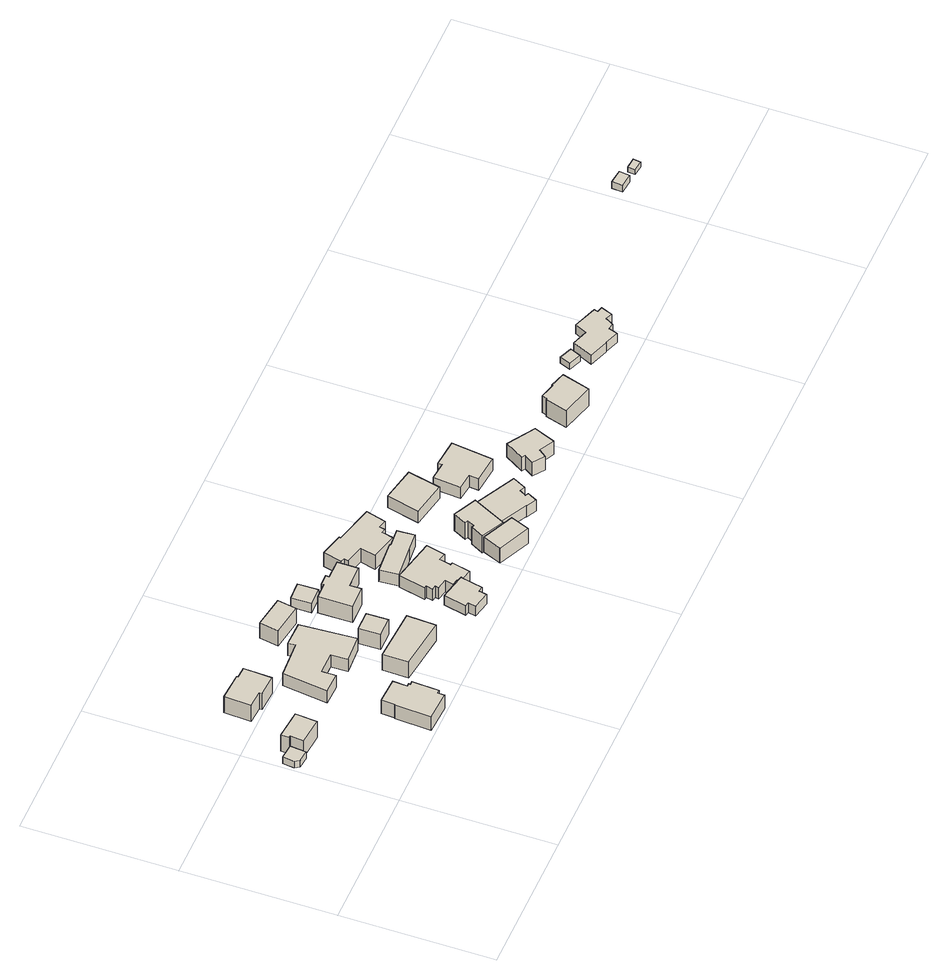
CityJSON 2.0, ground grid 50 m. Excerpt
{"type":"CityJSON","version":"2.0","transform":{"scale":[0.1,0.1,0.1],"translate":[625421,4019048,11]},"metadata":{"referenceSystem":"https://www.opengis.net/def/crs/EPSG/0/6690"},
"CityObjects":{
"building1":{"type":"Building","attributes":{"measuredHeight":3.3,"BuildingDetailAttribute.surveyYear":2017,"BuildingRiverFloodingRiskAttribute.description":"2","BuildingRiverFloodingRiskAttribute.rank":"2","BuildingRiverFloodingRiskAttribute.depth":1.29,"BuildingRiverFloodingRiskAttribute.adminType":"2","BuildingRiverFloodingRiskAttribute.scale":"2","BuildingIDAttribute.prefecture":"17","BuildingIDAttribute.city":"17206"},"geometry":[{"type":"Solid","lod":"1","boundaries":[[[[0,1,2,3,4,5,6]],[[5,7,8,6]],[[4,9,7,5]],[[3,10,9,4]],[[2,11,10,3]],[[1,12,11,2]],[[0,13,12,1]],[[6,8,13,0]],[[7,9,10,11,12,13,8]]]]}]},
"building2":{"type":"Building","attributes":{"measuredHeight":7.3,"BuildingDetailAttribute.surveyYear":2017,"BuildingRiverFloodingRiskAttribute.description":"2","BuildingRiverFloodingRiskAttribute.rank":"2","BuildingRiverFloodingRiskAttribute.depth":1.03,"BuildingRiverFloodingRiskAttribute.adminType":"2","BuildingRiverFloodingRiskAttribute.scale":"2","BuildingIDAttribute.prefecture":"17","BuildingIDAttribute.city":"17206"},"geometry":[{"type":"Solid","lod":"1","boundaries":[[[[14,15,16,17,18,19]],[[18,20,21,19]],[[17,22,20,18]],[[16,23,22,17]],[[15,24,23,16]],[[14,25,24,15]],[[19,21,25,14]],[[20,22,23,24,25,21]]]]}]},
"building3":{"type":"Building","attributes":{"class":"3001","usage":"411","measuredHeight":7.6,"BuildingDetailAttribute.orgUsage":"6","BuildingDetailAttribute.surveyYear":2017,"BuildingIDAttribute.prefecture":"17","BuildingIDAttribute.city":"17206"},"geometry":[{"type":"Solid","lod":"1","boundaries":[[[[26,27,28,29,30,31,32,33,34,35,36,37]],[[36,38,39,37]],[[35,40,38,36]],[[34,41,40,35]],[[33,42,41,34]],[[32,43,42,33]],[[31,44,43,32]],[[30,45,44,31]],[[29,46,45,30]],[[28,47,46,29]],[[27,48,47,28]],[[26,49,48,27]],[[37,39,49,26]],[[38,40,41,42,43,44,45,46,47,48,49,39]]]]}]},
"building4":{"type":"Building","attributes":{"class":"3001","usage":"411","measuredHeight":7.8,"BuildingDetailAttribute.orgUsage":"6","BuildingDetailAttribute.surveyYear":2017,"BuildingRiverFloodingRiskAttribute.description":"2","BuildingRiverFloodingRiskAttribute.rank":"2","BuildingRiverFloodingRiskAttribute.depth":1.02,"BuildingRiverFloodingRiskAttribute.adminType":"2","BuildingRiverFloodingRiskAttribute.scale":"2","BuildingIDAttribute.prefecture":"17","BuildingIDAttribute.city":"17206"},"geometry":[{"type":"Solid","lod":"1","boundaries":[[[[50,51,52,53,54,55,56,57]],[[56,58,59,57]],[[55,60,58,56]],[[54,61,60,55]],[[53,62,61,54]],[[52,63,62,53]],[[51,64,63,52]],[[50,65,64,51]],[[57,59,65,50]],[[58,60,61,62,63,64,65,59]]]]}]},
"building5":{"type":"Building","attributes":{"class":"3001","usage":"411","measuredHeight":8.2,"BuildingDetailAttribute.orgUsage":"6","BuildingDetailAttribute.surveyYear":2017,"BuildingRiverFloodingRiskAttribute.description":"2","BuildingRiverFloodingRiskAttribute.rank":"2","BuildingRiverFloodingRiskAttribute.depth":0.89,"BuildingRiverFloodingRiskAttribute.adminType":"2","BuildingRiverFloodingRiskAttribute.scale":"2","BuildingIDAttribute.prefecture":"17","BuildingIDAttribute.city":"17206"},"geometry":[{"type":"Solid","lod":"1","boundaries":[[[[66,67,68,69,70,71,72,73,74,75]],[[74,76,77,75]],[[73,78,76,74]],[[72,79,78,73]],[[71,80,79,72]],[[70,81,80,71]],[[69,82,81,70]],[[68,83,82,69]],[[67,84,83,68]],[[66,85,84,67]],[[75,77,85,66]],[[76,78,79,80,81,82,83,84,85,77]]]]}]},
"building6":{"type":"Building","attributes":{"class":"3001","usage":"411","measuredHeight":8,"BuildingDetailAttribute.orgUsage":"6","BuildingDetailAttribute.surveyYear":2017,"BuildingRiverFloodingRiskAttribute.description":"2","BuildingRiverFloodingRiskAttribute.rank":"1","BuildingRiverFloodingRiskAttribute.depth":0.14,"BuildingRiverFloodingRiskAttribute.adminType":"2","BuildingRiverFloodingRiskAttribute.scale":"2","BuildingIDAttribute.prefecture":"17","BuildingIDAttribute.city":"17206"},"geometry":[{"type":"Solid","lod":"1","boundaries":[[[[86,87,88,89]],[[88,90,91,89]],[[87,92,90,88]],[[86,93,92,87]],[[89,91,93,86]],[[90,92,93,91]]]]}]},
"building7":{"type":"Building","attributes":{"usage":"411","measuredHeight":6.8,"BuildingDetailAttribute.orgUsage":"6","BuildingDetailAttribute.surveyYear":2017,"BuildingRiverFloodingRiskAttribute.description":"2","BuildingRiverFloodingRiskAttribute.rank":"2","BuildingRiverFloodingRiskAttribute.depth":0.78,"BuildingRiverFloodingRiskAttribute.adminType":"2","BuildingRiverFloodingRiskAttribute.scale":"2","BuildingIDAttribute.prefecture":"17","BuildingIDAttribute.city":"17206"},"geometry":[{"type":"Solid","lod":"1","boundaries":[[[[94,95,96,97]],[[96,98,99,97]],[[95,100,98,96]],[[94,101,100,95]],[[97,99,101,94]],[[98,100,101,99]]]]}]},
"building8":{"type":"Building","attributes":{"class":"3001","usage":"411","measuredHeight":7.4,"BuildingDetailAttribute.orgUsage":"6","BuildingDetailAttribute.surveyYear":2017,"BuildingRiverFloodingRiskAttribute.description":"2","BuildingRiverFloodingRiskAttribute.rank":"2","BuildingRiverFloodingRiskAttribute.depth":1.65,"BuildingRiverFloodingRiskAttribute.adminType":"2","BuildingRiverFloodingRiskAttribute.scale":"2","BuildingIDAttribute.prefecture":"17","BuildingIDAttribute.city":"17206"},"geometry":[{"type":"Solid","lod":"1","boundaries":[[[[102,103,104,105]],[[104,106,107,105]],[[103,108,106,104]],[[102,109,108,103]],[[105,107,109,102]],[[106,108,109,107]]]]}]},
"building9":{"type":"Building","attributes":{"class":"3001","usage":"411","measuredHeight":4.2,"BuildingDetailAttribute.orgUsage":"6","BuildingDetailAttribute.surveyYear":2017,"BuildingRiverFloodingRiskAttribute.description":"2","BuildingRiverFloodingRiskAttribute.rank":"2","BuildingRiverFloodingRiskAttribute.depth":1.41,"BuildingRiverFloodingRiskAttribute.adminType":"2","BuildingRiverFloodingRiskAttribute.scale":"2","BuildingIDAttribute.prefecture":"17","BuildingIDAttribute.city":"17206"},"geometry":[{"type":"Solid","lod":"1","boundaries":[[[[110,111,112,113]],[[112,114,115,113]],[[111,116,114,112]],[[110,117,116,111]],[[113,115,117,110]],[[114,116,117,115]]]]}]},
"building10":{"type":"Building","attributes":{"class":"3001","usage":"411","measuredHeight":7.9,"BuildingDetailAttribute.orgUsage":"6","BuildingDetailAttribute.surveyYear":2017,"BuildingRiverFloodingRiskAttribute.description":"2","BuildingRiverFloodingRiskAttribute.rank":"2","BuildingRiverFloodingRiskAttribute.depth":1.32,"BuildingRiverFloodingRiskAttribute.adminType":"2","BuildingRiverFloodingRiskAttribute.scale":"2","BuildingIDAttribute.prefecture":"17","BuildingIDAttribute.city":"17206"},"geometry":[{"type":"Solid","lod":"1","boundaries":[[[[118,119,120,121,122,123,124,125,126,127]],[[126,128,129,127]],[[125,130,128,126]],[[124,131,130,125]],[[123,132,131,124]],[[122,133,132,123]],[[121,134,133,122]],[[120,135,134,121]],[[119,136,135,120]],[[118,137,136,119]],[[127,129,137,118]],[[128,130,131,132,133,134,135,136,137,129]]]]}]},
"building11":{"type":"Building","attributes":{"measuredHeight":6,"BuildingDetailAttribute.surveyYear":2017,"BuildingIDAttribute.prefecture":"17","BuildingIDAttribute.city":"17206"},"geometry":[{"type":"Solid","lod":"1","boundaries":[[[[138,139,140,141,142,143,144,145,146,147]],[[146,148,149,147]],[[145,150,148,146]],[[144,151,150,145]],[[143,152,151,144]],[[142,153,152,143]],[[141,154,153,142]],[[140,155,154,141]],[[139,156,155,140]],[[138,157,156,139]],[[147,149,157,138]],[[148,150,151,152,153,154,155,156,157,149]]]]}]},
"building12":{"type":"Building","attributes":{"measuredHeight":7.8,"BuildingDetailAttribute.surveyYear":2017,"BuildingRiverFloodingRiskAttribute.description":"2","BuildingRiverFloodingRiskAttribute.rank":"1","BuildingRiverFloodingRiskAttribute.depth":0.49,"BuildingRiverFloodingRiskAttribute.adminType":"2","BuildingRiverFloodingRiskAttribute.scale":"2","BuildingIDAttribute.prefecture":"17","BuildingIDAttribute.city":"17206"},"geometry":[{"type":"Solid","lod":"1","boundaries":[[[[158,159,160,161,162,163,164,165,166,167,168,169,170,171,172,173,174,175]],[[174,176,177,175]],[[173,178,176,174]],[[172,179,178,173]],[[171,180,179,172]],[[170,181,180,171]],[[169,182,181,170]],[[168,183,182,169]],[[167,184,183,168]],[[166,185,184,167]],[[165,186,185,166]],[[164,187,186,165]],[[163,188,187,164]],[[162,189,188,163]],[[161,190,189,162]],[[160,191,190,161]],[[159,192,191,160]],[[158,193,192,159]],[[175,177,193,158]],[[176,178,179,180,181,182,183,184,185,186,187,188,189,190,191,192,193,177]]]]}]},
"building13":{"type":"Building","attributes":{"class":"3001","usage":"411","measuredHeight":5.8,"BuildingDetailAttribute.orgUsage":"6","BuildingDetailAttribute.surveyYear":2017,"BuildingRiverFloodingRiskAttribute.description":"2","BuildingRiverFloodingRiskAttribute.rank":"1","BuildingRiverFloodingRiskAttribute.depth":0.02,"BuildingRiverFloodingRiskAttribute.adminType":"2","BuildingRiverFloodingRiskAttribute.scale":"2","BuildingIDAttribute.prefecture":"17","BuildingIDAttribute.city":"17206"},"geometry":[{"type":"Solid","lod":"1","boundaries":[[[[194,195,196,197,198,199,200,201]],[[200,202,203,201]],[[199,204,202,200]],[[198,205,204,199]],[[197,206,205,198]],[[196,207,206,197]],[[195,208,207,196]],[[194,209,208,195]],[[201,203,209,194]],[[202,204,205,206,207,208,209,203]]]]}]},
"building14":{"type":"Building","attributes":{"measuredHeight":8.8,"BuildingDetailAttribute.surveyYear":2017,"BuildingRiverFloodingRiskAttribute.description":"2","BuildingRiverFloodingRiskAttribute.rank":"2","BuildingRiverFloodingRiskAttribute.depth":1.11,"BuildingRiverFloodingRiskAttribute.adminType":"2","BuildingRiverFloodingRiskAttribute.scale":"2","BuildingIDAttribute.prefecture":"17","BuildingIDAttribute.city":"17206"},"geometry":[{"type":"Solid","lod":"1","boundaries":[[[[210,211,212,213,214,215,216,217,218,219,220,221,222,223]],[[222,224,225,223]],[[221,226,224,222]],[[220,227,226,221]],[[219,228,227,220]],[[218,229,228,219]],[[217,230,229,218]],[[216,231,230,217]],[[215,232,231,216]],[[214,233,232,215]],[[213,234,233,214]],[[212,235,234,213]],[[211,236,235,212]],[[210,237,236,211]],[[223,225,237,210]],[[224,226,227,228,229,230,231,232,233,234,235,236,237,225]]]]}]},
"building15":{"type":"Building","attributes":{"class":"3001","usage":"411","measuredHeight":6.8,"BuildingDetailAttribute.orgUsage":"6","BuildingDetailAttribute.surveyYear":2017,"BuildingIDAttribute.prefecture":"17","BuildingIDAttribute.city":"17206"},"geometry":[{"type":"Solid","lod":"1","boundaries":[[[[238,239,240,241,242,243,244,245]],[[244,246,247,245]],[[243,248,246,244]],[[242,249,248,243]],[[241,250,249,242]],[[240,251,250,241]],[[239,252,251,240]],[[238,253,252,239]],[[245,247,253,238]],[[246,248,249,250,251,252,253,247]]]]}]},
"building16":{"type":"Building","attributes":{"measuredHeight":7.4,"BuildingDetailAttribute.surveyYear":2017,"BuildingIDAttribute.prefecture":"17","BuildingIDAttribute.city":"17206"},"geometry":[{"type":"Solid","lod":"1","boundaries":[[[[254,255,256,257,258,259,260,261]],[[260,262,263,261]],[[259,264,262,260]],[[258,265,264,259]],[[257,266,265,258]],[[256,267,266,257]],[[255,268,267,256]],[[254,269,268,255]],[[261,263,269,254]],[[262,264,265,266,267,268,269,263]]]]}]},
"building17":{"type":"Building","attributes":{"class":"3001","usage":"411","measuredHeight":7.5,"BuildingDetailAttribute.orgUsage":"6","BuildingDetailAttribute.surveyYear":2017,"BuildingIDAttribute.prefecture":"17","BuildingIDAttribute.city":"17206"},"geometry":[{"type":"Solid","lod":"1","boundaries":[[[[270,271,272,273,274,275,276,277,278,279]],[[278,280,281,279]],[[277,282,280,278]],[[276,283,282,277]],[[275,284,283,276]],[[274,285,284,275]],[[273,286,285,274]],[[272,287,286,273]],[[271,288,287,272]],[[270,289,288,271]],[[279,281,289,270]],[[280,282,283,284,285,286,287,288,289,281]]]]}]},
"building18":{"type":"Building","attributes":{"class":"3001","usage":"411","measuredHeight":6.5,"BuildingDetailAttribute.orgUsage":"6","BuildingDetailAttribute.surveyYear":2017,"BuildingRiverFloodingRiskAttribute.description":"2","BuildingRiverFloodingRiskAttribute.rank":"1","BuildingRiverFloodingRiskAttribute.depth":0.09,"BuildingRiverFloodingRiskAttribute.adminType":"2","BuildingRiverFloodingRiskAttribute.scale":"2","BuildingIDAttribute.prefecture":"17","BuildingIDAttribute.city":"17206"},"geometry":[{"type":"Solid","lod":"1","boundaries":[[[[290,291,292,293]],[[292,294,295,293]],[[291,296,294,292]],[[290,297,296,291]],[[293,295,297,290]],[[294,296,297,295]]]]}]},
"building19":{"type":"Building","attributes":{"class":"3001","usage":"411","measuredHeight":7.5,"BuildingDetailAttribute.orgUsage":"6","BuildingDetailAttribute.surveyYear":2017,"BuildingIDAttribute.prefecture":"17","BuildingIDAttribute.city":"17206"},"geometry":[{"type":"Solid","lod":"1","boundaries":[[[[298,299,300,301,302,303,304,305]],[[304,306,307,305]],[[303,308,306,304]],[[302,309,308,303]],[[301,310,309,302]],[[300,311,310,301]],[[299,312,311,300]],[[298,313,312,299]],[[305,307,313,298]],[[306,308,309,310,311,312,313,307]]]]}]},
"building20":{"type":"Building","attributes":{"class":"3001","usage":"411","measuredHeight":7,"BuildingDetailAttribute.orgUsage":"6","BuildingDetailAttribute.surveyYear":2017,"BuildingIDAttribute.prefecture":"17","BuildingIDAttribute.city":"17206"},"geometry":[{"type":"Solid","lod":"1","boundaries":[[[[314,315,316,317,318,319,320,321,322]],[[321,323,324,322]],[[320,325,323,321]],[[319,326,325,320]],[[318,327,326,319]],[[317,328,327,318]],[[316,329,328,317]],[[315,330,329,316]],[[314,331,330,315]],[[322,324,331,314]],[[323,325,326,327,328,329,330,331,324]]]]}]},
"building21":{"type":"Building","attributes":{"usage":"411","measuredHeight":7.9,"BuildingDetailAttribute.orgUsage":"6","BuildingDetailAttribute.surveyYear":2017,"BuildingIDAttribute.prefecture":"17","BuildingIDAttribute.city":"17206"},"geometry":[{"type":"Solid","lod":"1","boundaries":[[[[332,333,334,335,336,337,338,339]],[[338,340,341,339]],[[337,342,340,338]],[[336,343,342,337]],[[335,344,343,336]],[[334,345,344,335]],[[333,346,345,334]],[[332,347,346,333]],[[339,341,347,332]],[[340,342,343,344,345,346,347,341]]]]}]},
"building22":{"type":"Building","attributes":{"measuredHeight":2.8,"BuildingDetailAttribute.surveyYear":2017,"BuildingIDAttribute.prefecture":"17","BuildingIDAttribute.city":"17206"},"geometry":[{"type":"Solid","lod":"1","boundaries":[[[[348,349,350,351]],[[350,352,353,351]],[[349,354,352,350]],[[348,355,354,349]],[[351,353,355,348]],[[352,354,355,353]]]]}]},
"building23":{"type":"Building","attributes":{"class":"3001","usage":"441","measuredHeight":5.6,"BuildingDetailAttribute.orgUsage":"18","BuildingDetailAttribute.surveyYear":2017,"BuildingIDAttribute.prefecture":"17","BuildingIDAttribute.city":"17206"},"geometry":[{"type":"Solid","lod":"1","boundaries":[[[[356,357,358,359,360,361,362,363,364,365,366,367,368,369,370,371]],[[370,372,373,371]],[[369,374,372,370]],[[368,375,374,369]],[[367,376,375,368]],[[366,377,376,367]],[[365,378,377,366]],[[364,379,378,365]],[[363,380,379,364]],[[362,381,380,363]],[[361,382,381,362]],[[360,383,382,361]],[[359,384,383,360]],[[358,385,384,359]],[[357,386,385,358]],[[356,387,386,357]],[[371,373,387,356]],[[372,374,375,376,377,378,379,380,381,382,383,384,385,386,387,373]]]]}]},
"building24":{"type":"Building","attributes":{"class":"3001","measuredHeight":3.1,"BuildingDetailAttribute.surveyYear":2017,"BuildingIDAttribute.prefecture":"17","BuildingIDAttribute.city":"17206"},"geometry":[{"type":"Solid","lod":"1","boundaries":[[[[388,389,390,391]],[[390,392,393,391]],[[389,394,392,390]],[[388,395,394,389]],[[391,393,395,388]],[[392,394,395,393]]]]}]},
"building25":{"type":"Building","attributes":{"measuredHeight":3.4,"BuildingDetailAttribute.surveyYear":2017,"BuildingIDAttribute.prefecture":"17","BuildingIDAttribute.city":"17206"},"geometry":[{"type":"Solid","lod":"1","boundaries":[[[[396,397,398,399]],[[398,400,401,399]],[[397,402,400,398]],[[396,403,402,397]],[[399,401,403,396]],[[400,402,403,401]]]]}]}
},
"vertices":[
[62,367,7],[58,323,7],[57,314,7],[18,318,7],[9,334,7],[13,372,7],[55,368,7],[13,372,35],[55,368,35],[9,334,35],[18,318,35],[57,314,35],[58,323,35],[62,367,35],
[62,367,8],[55,368,8],[57,395,8],[152,386,8],[146,315,8],[58,323,8],[146,315,77],[58,323,77],[152,386,77],[57,395,77],[55,368,77],[62,367,77],
[283,9,21],[289,127,21],[292,127,21],[294,171,21],[377,167,21],[375,120,21],[385,120,21],[384,114,21],[396,114,21],[392,26,21],[381,27,21],[380,4,21],[381,27,78],[380,4,78],[392,26,78],[396,114,78],[384,114,78],[385,120,78],[375,120,78],[377,167,78],[294,171,78],[292,127,78],[289,127,78],[283,9,78],
[195,507,6],[195,516,6],[139,519,6],[144,607,6],[234,602,6],[234,597,6],[271,595,6],[266,503,6],[271,595,74],[266,503,74],[234,597,74],[234,602,74],[144,607,74],[139,519,74],[195,516,74],[195,507,74],
[516,331,11],[425,326,11],[425,381,11],[353,380,11],[354,335,11],[285,337,11],[303,484,11],[425,491,11],[423,515,11],[505,513,11],[423,515,62],[505,513,62],[425,491,62],[303,484,62],[285,337,62],[354,335,62],[353,380,62],[425,381,62],[425,326,62],[516,331,62],
[628,128,19],[459,148,19],[460,232,19],[632,222,19],[460,232,86],[632,222,86],[459,148,86],[628,128,86],
[606,268,13],[541,268,13],[541,339,13],[605,339,13],[541,339,77],[605,339,77],[541,268,77],[606,268,77],
[454,557,4],[464,619,4],[568,602,4],[558,540,4],[568,602,69],[558,540,69],[464,619,69],[454,557,69],
[616,514,3],[615,580,3],[675,582,3],[676,515,3],[675,582,42],[676,515,42],[615,580,42],[616,514,42],
[695,426,7],[695,388,7],[619,387,7],[619,496,7],[670,497,7],[670,505,7],[706,505,7],[706,494,7],[769,494,7],[769,426,7],[769,494,76],[769,426,76],[706,494,76],[706,505,76],[670,505,76],[670,497,76],[619,496,76],[619,387,76],[695,388,76],[695,426,76],
[854,130,22],[840,65,22],[823,68,22],[818,42,22],[760,55,22],[766,80,22],[753,83,22],[769,157,22],[842,141,22],[856,138,22],[842,141,62],[856,138,62],[769,157,62],[753,83,62],[766,80,62],[760,55,62],[818,42,62],[823,68,62],[840,65,62],[854,130,62],
[926,216,13],[902,222,13],[893,185,13],[902,183,13],[888,123,13],[854,130,13],[856,138,13],[842,141,13],[842,144,13],[821,149,13],[827,177,13],[793,184,13],[796,195,13],[781,198,13],[786,220,13],[777,222,13],[797,310,13],[940,278,13],[797,310,61],[940,278,61],[777,222,61],[786,220,61],[781,198,61],[796,195,61],[793,184,61],[827,177,61],[821,149,61],[842,144,61],[842,141,61],[856,138,61],[854,130,61],[888,123,61],[902,183,61],[893,185,61],[902,222,61],[926,216,61],
[967,325,12],[905,320,12],[905,319,12],[801,311,12],[797,373,12],[903,381,12],[903,377,12],[963,382,12],[903,377,62],[963,382,62],[903,381,62],[797,373,62],[801,311,62],[905,319,62],[905,320,62],[967,325,62],
[985,426,4],[959,433,4],[954,414,4],[941,418,4],[932,381,4],[845,404,4],[858,454,4],[796,470,4],[800,484,4],[787,487,4],[803,549,4],[877,529,4],[876,524,4],[1003,491,4],[876,524,63],[1003,491,63],[877,529,63],[803,549,63],[787,487,63],[800,484,63],[796,470,63],[858,454,63],[845,404,63],[932,381,63],[941,418,63],[954,414,63],[959,433,63],[985,426,63],
[1113,78,23],[1110,71,23],[1110,70,23],[1089,17,23],[985,65,23],[986,69,23],[1010,126,23],[1081,93,23],[1010,126,86],[1081,93,86],[986,69,86],[985,65,86],[1089,17,86],[1110,70,86],[1110,71,86],[1113,78,86],
[1007,130,21],[1029,172,21],[1037,168,21],[1049,191,21],[1039,195,21],[1061,238,21],[1135,201,21],[1081,93,21],[1135,201,92],[1081,93,92],[1061,238,92],[1039,195,92],[1049,191,92],[1037,168,92],[1029,172,92],[1007,130,92],
[1255,92,24],[1238,100,24],[1226,79,24],[1236,74,24],[1219,43,24],[1187,59,24],[1189,61,24],[1097,109,24],[1146,203,24],[1277,135,24],[1146,203,70],[1277,135,70],[1097,109,70],[1189,61,70],[1187,59,70],[1219,43,70],[1236,74,70],[1226,79,70],[1238,100,70],[1255,92,70],
[1177,330,8],[1063,352,8],[1089,459,8],[1201,436,8],[1089,459,57],[1201,436,57],[1063,352,57],[1177,330,57],
[1327,221,23],[1237,230,23],[1240,261,23],[1187,267,23],[1194,357,23],[1254,351,23],[1253,365,23],[1344,356,23],[1253,365,71],[1344,356,71],[1254,351,71],[1194,357,71],[1187,267,71],[1240,261,71],[1237,230,71],[1327,221,71],
[1447,76,28],[1446,76,28],[1398,101,28],[1380,77,28],[1344,103,28],[1363,132,28],[1351,139,28],[1388,200,28],[1475,145,28],[1388,200,85],[1475,145,85],[1351,139,85],[1363,132,85],[1344,103,85],[1380,77,85],[1398,101,85],[1446,76,85],[1447,76,85],
[1555,79,36],[1576,150,36],[1581,149,36],[1586,166,36],[1636,152,36],[1637,155,36],[1688,140,36],[1661,48,36],[1688,140,107],[1661,48,107],[1637,155,107],[1636,152,107],[1586,166,107],[1581,149,107],[1576,150,107],[1555,79,107],
[1784,156,29],[1798,191,29],[1840,174,29],[1825,139,29],[1840,174,54],[1825,139,54],[1798,191,54],[1784,156,54],
[1998,151,30],[2016,146,30],[2002,108,30],[1980,117,30],[1964,91,30],[1945,94,30],[1941,83,30],[1941,82,30],[1935,65,30],[1889,82,30],[1887,82,30],[1825,105,30],[1854,171,30],[1905,153,30],[1924,192,30],[2001,163,30],[1924,192,68],[2001,163,68],[1905,153,68],[1854,171,68],[1825,105,68],[1887,82,68],[1889,82,68],[1935,65,68],[1941,82,68],[1941,83,68],[1945,94,68],[1964,91,68],[1980,117,68],[2002,108,68],[2016,146,68],[1998,151,68],
[2551,298,37],[2547,263,37],[2502,268,37],[2505,303,37],[2502,268,66],[2505,303,66],[2547,263,66],[2551,298,66],
[2617,280,39],[2614,255,39],[2579,258,39],[2582,283,39],[2579,258,60],[2582,283,60],[2614,255,60],[2617,280,60]
]}
